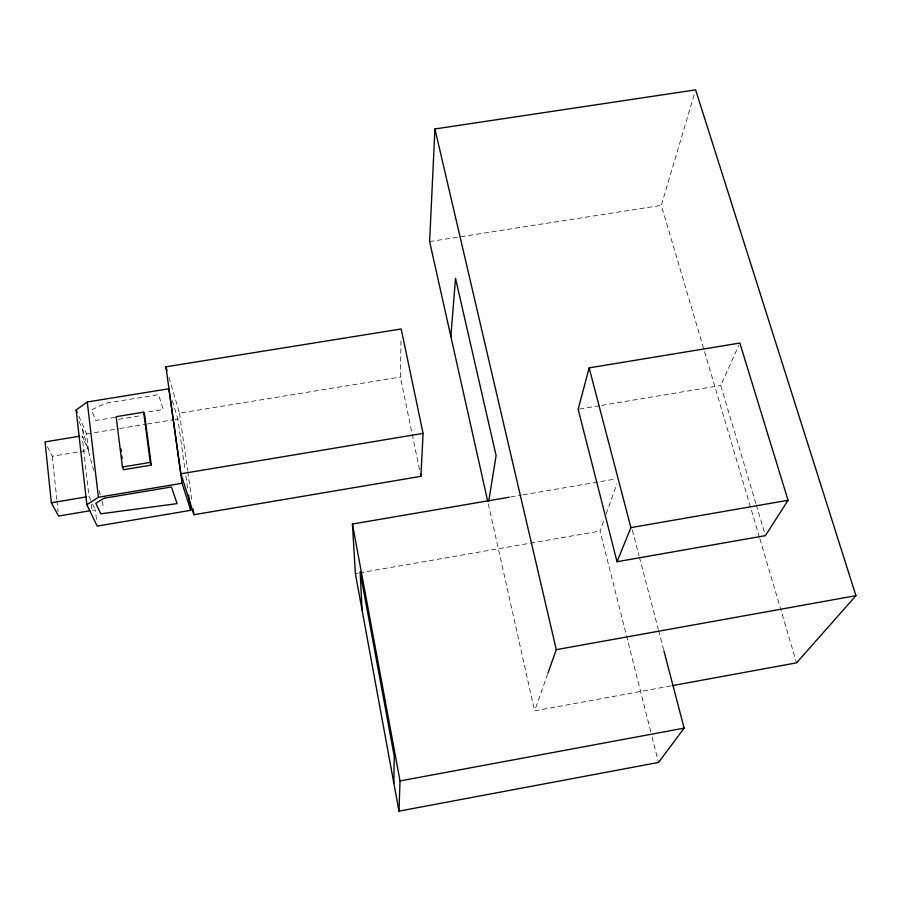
<?xml version="1.0" encoding="UTF-8"?>
<svg xmlns="http://www.w3.org/2000/svg" width="901" height="901" viewBox="0 0 901 901"><rect width="100%" height="100%" fill="white"/><g stroke="black" fill="none" stroke-linecap="round" stroke-linejoin="round"><path stroke-width="0.68" stroke-dasharray="4.5 3.38" d="M419.506 469.534L400.393 377.046L401.001 339.959M759.453 537.356L661.3 205.383L694.829 92.555M670.941 685.886L534.62 710.878L547.526 674.41M650.725 731.646L600.055 531.049L604.278 519.213M606.159 513.953L616.96 483.702M755.838 503.468L720.744 385.504L738.719 345.545M355.377 573.61L358.125 573.137M359.499 572.89L600.055 531.049M510.608 496.969L521.713 495.066M523.098 494.829L616.059 478.915M92.634 510.326L95.36 509.865L96.61 520.688M579.534 409.065L600.303 405.608M601.688 405.371L720.744 385.504M47.449 446.682L52.258 456.255L88.489 450.286L86.609 433.955L78.894 416.273M115.069 417.332L95.799 420.474L91.418 409.899L105.687 403.243L158.565 394.661L163.216 409.482L145.331 412.399M118.628 419.314L141.907 415.507M169.005 377.406L179.479 413.165L400.393 377.046M86.609 433.955L118.403 428.741M119.777 428.516L146.041 424.213M147.426 423.988L173.69 419.686M175.076 419.461L177.835 419.01L185.077 470.198M429.619 241.569L661.3 205.383M90.798 500.269L88.985 496.462L82.081 435.836L88.489 450.286M92.51 503.862L95.36 509.865M79.029 421.454L82.757 429.935L93.648 470.345M756.232 504.808L764.6 532.964M172.361 400.607L177.835 419.01M759.858 538.697L796.563 662.854M99.087 490.549L100.54 495.944M101.993 501.328L103.446 506.711M632.322 530.013L639.057 555.793M639.417 557.156L658.226 629.067M658.575 630.43L663.541 649.43M652.087 737.007L658.518 762.46M488.297 503.85L534.62 710.878M179.479 413.165L187.588 470.209M187.791 471.606L192.138 502.217M185.865 475.728L187.622 488.173M82.757 429.935L83.894 439.936M91.26 504.312L92.026 511.047M52.258 456.255L56.786 499.357M56.932 500.753L58.092 511.881"/><path stroke-width="1.35" d="M393.816 782.992L394.266 756.356L360.141 571.887L362.067 610.078M663.902 650.781L684.129 728.132L658.518 762.46L398.985 811.137L400.033 780.93L352.437 524.044L509.223 497.206M672.326 685.627L796.563 662.854L855.95 595.674L695.617 89.863L434.924 128.967L429.619 241.569L487.689 501.102M420.913 476.336L423.087 433.381L401.182 328.978L165.897 366.808L180.898 473.78L193.918 514.73L420.913 476.336L420.35 473.611M450.872 336.557L455.512 278.296L496.091 455.568L488.747 501.091M589.153 367.867L578.149 409.302L617.039 561.728L765.399 535.644L788.048 500.28L739.845 343.044L589.153 367.867L630.903 527.626L617.039 561.728M547.988 673.103L556.289 649.655L434.924 128.967M76.146 409.966L87.284 401.981L168.836 388.77L182.081 483.274L190.764 510.315L97.229 526.105L86.868 504.763L76.146 409.966L77.249 412.489M86.868 504.763L98.389 497.273L182.081 483.274M400.033 780.93L684.129 728.132M556.289 649.655L855.95 595.674M630.903 527.626L788.048 500.28M89.909 510.777L58.531 516.048L51.346 502.758L45.05 441.907L79.333 436.287M122.412 467.022L150.298 462.393L151.278 465.107L123.505 469.725L122.412 467.022L116.15 416.667L143.664 412.185L144.656 415.057L151.278 465.107M180.898 473.78L423.087 433.381M51.346 502.758L86.293 496.913M165.897 366.808L167.057 370.784M398.985 811.137L355.377 573.61L352.437 524.044M193.129 509.166L193.918 514.73M188.602 495.088L190.764 510.315M143.664 412.185L150.298 462.393M120.903 448.811L121.241 451.604M121.77 455.782L122.108 458.575M87.284 401.981L98.389 497.273M104.144 498.23L95.799 503.265L100.766 513.818L177.08 503.636L171.415 486.957L104.144 498.23"/></g></svg>
